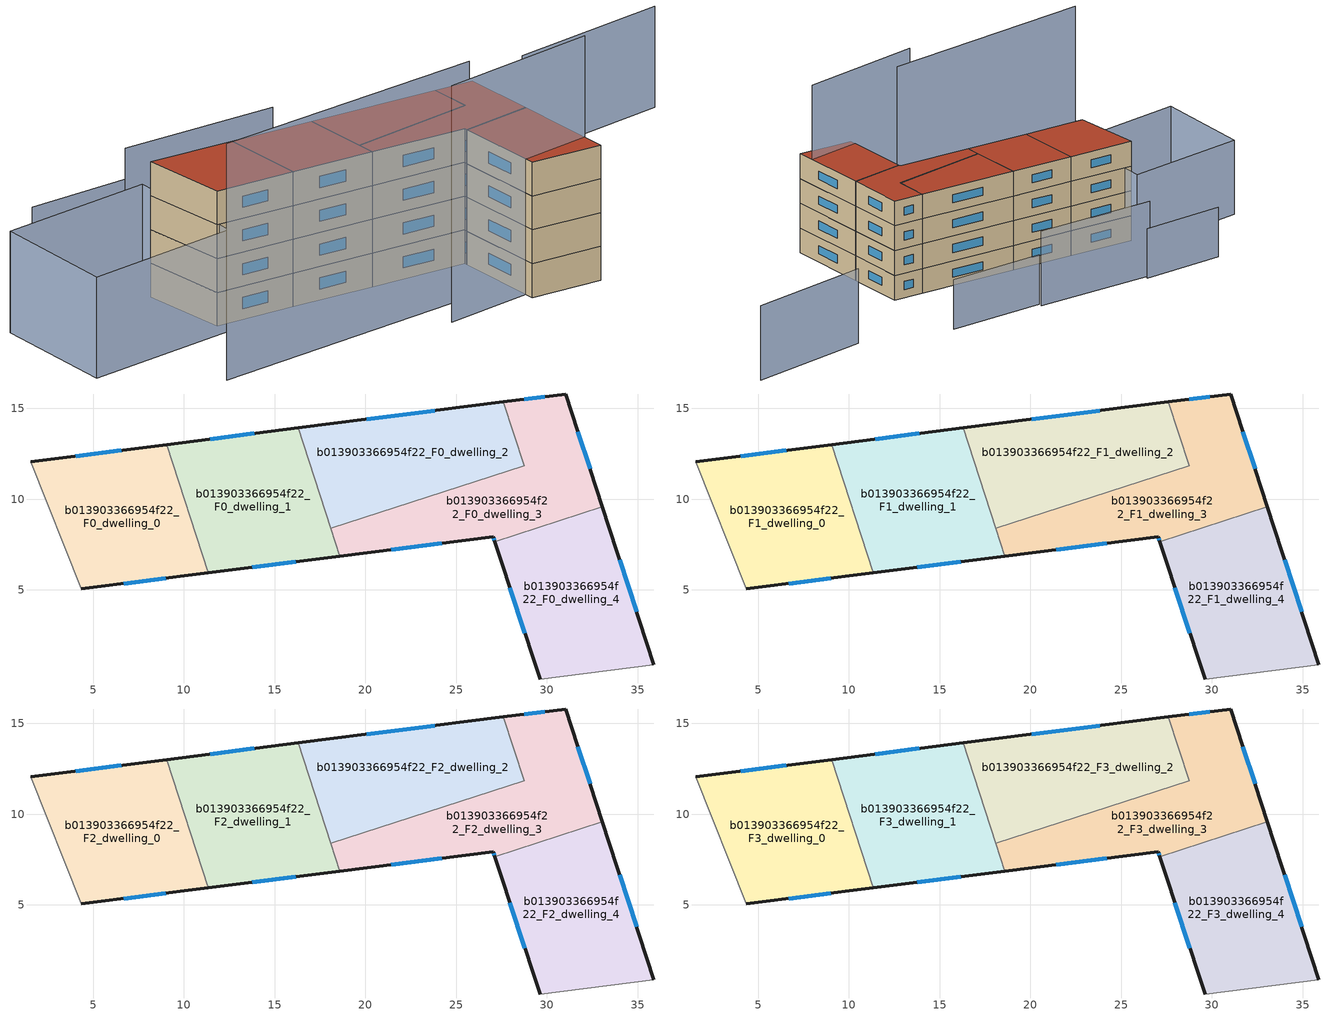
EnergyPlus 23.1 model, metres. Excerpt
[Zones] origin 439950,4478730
b013903366954f22_F0_dwelling_0
 floor ground (EU_floor_Construction): 9.04,13.01 11.34,5.94 4.34,5.05 1.54,12.06 z0
 wall outside (EU_wall_Construction): 4.34,5.05 11.34,5.94 / 9.04,13.01 1.54,12.06 z0:3
 wall to b013903366954f22_F0_dwelling_1 (EU_wall_Construction): 11.34,5.94 9.04,13.01 z0:3
 wall adiabatic (EU_wall_Construction): 1.54,12.06 4.34,5.05 z0:3
 window (EU_Window_Construction): 6.68,5.35 9,5.64 / 6.54,12.69 4.05,12.37 z1:2
b013903366954f22_F0_dwelling_1
 floor ground (EU_floor_Construction): 16.29,13.92 18.59,6.85 11.34,5.94 9.04,13.01 z0
 wall outside (EU_wall_Construction): 11.34,5.94 18.59,6.85 / 16.29,13.92 9.04,13.01 z0:3
 wall to b013903366954f22_F0_dwelling_2 (EU_wall_Construction): 18.09,8.38 16.29,13.92 z0:3
 wall to b013903366954f22_F0_dwelling_3 (EU_wall_Construction): 18.59,6.85 18.09,8.38 z0:3
 window (EU_Window_Construction): 13.76,6.24 16.17,6.55 / 13.87,13.62 11.46,13.31 z1:2
b013903366954f22_F0_dwelling_2
 floor ground (EU_floor_Construction): 27.61,15.36 28.75,11.85 18.09,8.38 16.29,13.92 z0
 wall outside (EU_wall_Construction): 27.61,15.36 16.29,13.92 z0:3
 wall to b013903366954f22_F0_dwelling_3 (EU_wall_Construction): 18.09,8.38 28.75,11.85 27.61,15.36 z0:3
 window (EU_Window_Construction): 23.83,14.88 20.07,14.4 z1:2
b013903366954f22_F0_dwelling_3
 floor ground (EU_floor_Construction): 31.04,15.79 33.07,9.59 27.13,7.66 27.04,7.92 18.59,6.85 18.09,8.38 28.75,11.85 27.61,15.36 z0
 wall outside (EU_wall_Construction): 33.07,9.59 31.04,15.79 27.61,15.36 / 18.59,6.85 27.04,7.92 27.13,7.66 z0:3
 wall to b013903366954f22_F0_dwelling_4 (EU_wall_Construction): 27.13,7.66 33.07,9.59 z0:3
 window (EU_Window_Construction): 29.89,15.65 28.76,15.51 / 32.39,11.66 31.72,13.72 / 27.07,7.83 27.1,7.75 / 21.41,7.21 24.22,7.57 z1:2
b013903366954f22_F0_dwelling_4
 floor ground (EU_floor_Construction): 33.07,9.59 35.91,0.87 29.63,0.09 27.13,7.66 z0
 wall outside (EU_wall_Construction): 27.13,7.66 29.63,0.09 / 35.91,0.87 33.07,9.59 z0:3
 wall adiabatic (EU_wall_Construction): 29.63,0.09 35.91,0.87 z0:3
 window (EU_Window_Construction): 27.97,5.13 28.79,2.62 / 34.96,3.78 34.02,6.67 z1:2
b013903366954f22_F1_dwelling_0
 floor to b013903366954f22_F0_dwelling_0 (EU_floor_Construction): 9.04,13.01 11.34,5.94 4.34,5.05 1.54,12.06 z3
 wall outside (EU_wall_Construction): 4.34,5.05 11.34,5.94 / 9.04,13.01 1.54,12.06 z3:6
 wall to b013903366954f22_F1_dwelling_1 (EU_wall_Construction): 11.34,5.94 9.04,13.01 z3:6
 wall adiabatic (EU_wall_Construction): 1.54,12.06 4.34,5.05 z3:6
 window (EU_Window_Construction): 6.68,5.35 9,5.64 / 6.54,12.69 4.05,12.37 z4:5
b013903366954f22_F1_dwelling_1
 floor to b013903366954f22_F0_dwelling_1 (EU_floor_Construction): 16.29,13.92 18.59,6.85 11.34,5.94 9.04,13.01 z3
 wall outside (EU_wall_Construction): 11.34,5.94 18.59,6.85 / 16.29,13.92 9.04,13.01 z3:6
 wall to b013903366954f22_F1_dwelling_2 (EU_wall_Construction): 18.09,8.38 16.29,13.92 z3:6
 wall to b013903366954f22_F1_dwelling_3 (EU_wall_Construction): 18.59,6.85 18.09,8.38 z3:6
 window (EU_Window_Construction): 13.76,6.24 16.17,6.55 / 13.87,13.62 11.46,13.31 z4:5
b013903366954f22_F1_dwelling_2
 floor to b013903366954f22_F0_dwelling_2 (EU_floor_Construction): 27.61,15.36 28.75,11.85 18.09,8.38 16.29,13.92 z3
 wall outside (EU_wall_Construction): 27.61,15.36 16.29,13.92 z3:6
 wall to b013903366954f22_F1_dwelling_3 (EU_wall_Construction): 18.09,8.38 28.75,11.85 27.61,15.36 z3:6
 window (EU_Window_Construction): 23.83,14.88 20.07,14.4 z4:5
b013903366954f22_F1_dwelling_3
 floor to b013903366954f22_F0_dwelling_3 (EU_floor_Construction): 31.04,15.79 33.07,9.59 27.13,7.66 27.04,7.92 18.59,6.85 18.09,8.38 28.75,11.85 27.61,15.36 z3
 wall outside (EU_wall_Construction): 33.07,9.59 31.04,15.79 27.61,15.36 / 18.59,6.85 27.04,7.92 27.13,7.66 z3:6
 wall to b013903366954f22_F1_dwelling_4 (EU_wall_Construction): 27.13,7.66 33.07,9.59 z3:6
 window (EU_Window_Construction): 29.89,15.65 28.76,15.51 / 32.39,11.66 31.72,13.72 / 27.07,7.83 27.1,7.75 / 21.41,7.21 24.22,7.57 z4:5
b013903366954f22_F1_dwelling_4
 floor to b013903366954f22_F0_dwelling_4 (EU_floor_Construction): 33.07,9.59 35.91,0.87 29.63,0.09 27.13,7.66 z3
 wall outside (EU_wall_Construction): 27.13,7.66 29.63,0.09 / 35.91,0.87 33.07,9.59 z3:6
 wall adiabatic (EU_wall_Construction): 29.63,0.09 35.91,0.87 z3:6
 window (EU_Window_Construction): 27.97,5.13 28.79,2.62 / 34.96,3.78 34.02,6.67 z4:5
b013903366954f22_F2_dwelling_0
 floor to b013903366954f22_F1_dwelling_0 (EU_floor_Construction): 9.04,13.01 11.34,5.94 4.34,5.05 1.54,12.06 z6
 wall outside (EU_wall_Construction): 4.34,5.05 11.34,5.94 / 9.04,13.01 1.54,12.06 z6:9
 wall to b013903366954f22_F2_dwelling_1 (EU_wall_Construction): 11.34,5.94 9.04,13.01 z6:9
 wall adiabatic (EU_wall_Construction): 1.54,12.06 4.34,5.05 z6:9
 window (EU_Window_Construction): 6.68,5.35 9,5.64 / 6.54,12.69 4.05,12.37 z7:8
b013903366954f22_F2_dwelling_1
 floor to b013903366954f22_F1_dwelling_1 (EU_floor_Construction): 16.29,13.92 18.59,6.85 11.34,5.94 9.04,13.01 z6
 wall outside (EU_wall_Construction): 11.34,5.94 18.59,6.85 / 16.29,13.92 9.04,13.01 z6:9
 wall to b013903366954f22_F2_dwelling_2 (EU_wall_Construction): 18.09,8.38 16.29,13.92 z6:9
 wall to b013903366954f22_F2_dwelling_3 (EU_wall_Construction): 18.59,6.85 18.09,8.38 z6:9
 window (EU_Window_Construction): 13.76,6.24 16.17,6.55 / 13.87,13.62 11.46,13.31 z7:8
b013903366954f22_F2_dwelling_2
 floor to b013903366954f22_F1_dwelling_2 (EU_floor_Construction): 27.61,15.36 28.75,11.85 18.09,8.38 16.29,13.92 z6
 wall outside (EU_wall_Construction): 27.61,15.36 16.29,13.92 z6:9
 wall to b013903366954f22_F2_dwelling_3 (EU_wall_Construction): 18.09,8.38 28.75,11.85 27.61,15.36 z6:9
 window (EU_Window_Construction): 23.83,14.88 20.07,14.4 z7:8
b013903366954f22_F2_dwelling_3
 floor to b013903366954f22_F1_dwelling_3 (EU_floor_Construction): 31.04,15.79 33.07,9.59 27.13,7.66 27.04,7.92 18.59,6.85 18.09,8.38 28.75,11.85 27.61,15.36 z6
 wall outside (EU_wall_Construction): 33.07,9.59 31.04,15.79 27.61,15.36 / 18.59,6.85 27.04,7.92 27.13,7.66 z6:9
 wall to b013903366954f22_F2_dwelling_4 (EU_wall_Construction): 27.13,7.66 33.07,9.59 z6:9
 window (EU_Window_Construction): 29.89,15.65 28.76,15.51 / 32.39,11.66 31.72,13.72 / 27.07,7.83 27.1,7.75 / 21.41,7.21 24.22,7.57 z7:8
b013903366954f22_F2_dwelling_4
 floor to b013903366954f22_F1_dwelling_4 (EU_floor_Construction): 33.07,9.59 35.91,0.87 29.63,0.09 27.13,7.66 z6
 wall outside (EU_wall_Construction): 27.13,7.66 29.63,0.09 / 35.91,0.87 33.07,9.59 z6:9
 wall adiabatic (EU_wall_Construction): 29.63,0.09 35.91,0.87 z6:9
 window (EU_Window_Construction): 27.97,5.13 28.79,2.62 / 34.96,3.78 34.02,6.67 z7:8
b013903366954f22_F3_dwelling_0
 floor to b013903366954f22_F2_dwelling_0 (EU_floor_Construction): 9.04,13.01 11.34,5.94 4.34,5.05 1.54,12.06 z9
 wall outside (EU_wall_Construction): 4.34,5.05 11.34,5.94 / 9.04,13.01 1.54,12.06 z9:12
 wall to b013903366954f22_F3_dwelling_1 (EU_wall_Construction): 11.34,5.94 9.04,13.01 z9:12
 wall adiabatic (EU_wall_Construction): 1.54,12.06 4.34,5.05 z9:12
 window (EU_Window_Construction): 6.68,5.35 9,5.64 / 6.54,12.69 4.05,12.37 z10:11
 roof outside (EU_roof_Construction): 11.34,5.94 9.04,13.01 1.54,12.06 4.34,5.05 z12
b013903366954f22_F3_dwelling_1
 floor to b013903366954f22_F2_dwelling_1 (EU_floor_Construction): 16.29,13.92 18.59,6.85 11.34,5.94 9.04,13.01 z9
 wall outside (EU_wall_Construction): 11.34,5.94 18.59,6.85 / 16.29,13.92 9.04,13.01 z9:12
 wall to b013903366954f22_F3_dwelling_2 (EU_wall_Construction): 18.09,8.38 16.29,13.92 z9:12
 wall to b013903366954f22_F3_dwelling_3 (EU_wall_Construction): 18.59,6.85 18.09,8.38 z9:12
 window (EU_Window_Construction): 13.76,6.24 16.17,6.55 / 13.87,13.62 11.46,13.31 z10:11
 roof outside (EU_roof_Construction): 18.59,6.85 16.29,13.92 9.04,13.01 11.34,5.94 z12
b013903366954f22_F3_dwelling_2
 floor to b013903366954f22_F2_dwelling_2 (EU_floor_Construction): 27.61,15.36 28.75,11.85 18.09,8.38 16.29,13.92 z9
 wall outside (EU_wall_Construction): 27.61,15.36 16.29,13.92 z9:12
 wall to b013903366954f22_F3_dwelling_3 (EU_wall_Construction): 18.09,8.38 28.75,11.85 27.61,15.36 z9:12
 window (EU_Window_Construction): 23.83,14.88 20.07,14.4 z10:11
 roof outside (EU_roof_Construction): 28.75,11.85 27.61,15.36 16.29,13.92 18.09,8.38 z12
b013903366954f22_F3_dwelling_3
 floor to b013903366954f22_F2_dwelling_3 (EU_floor_Construction): 31.04,15.79 33.07,9.59 27.13,7.66 27.04,7.92 18.59,6.85 18.09,8.38 28.75,11.85 27.61,15.36 z9
 wall outside (EU_wall_Construction): 33.07,9.59 31.04,15.79 27.61,15.36 / 18.59,6.85 27.04,7.92 27.13,7.66 z9:12
 wall to b013903366954f22_F3_dwelling_4 (EU_wall_Construction): 27.13,7.66 33.07,9.59 z9:12
 window (EU_Window_Construction): 29.89,15.65 28.76,15.51 / 32.39,11.66 31.72,13.72 / 27.07,7.83 27.1,7.75 / 21.41,7.21 24.22,7.57 z10:11
 roof outside (EU_roof_Construction): 33.07,9.59 31.04,15.79 27.61,15.36 28.75,11.85 18.09,8.38 18.59,6.85 27.04,7.92 27.13,7.66 z12
b013903366954f22_F3_dwelling_4
 floor to b013903366954f22_F2_dwelling_4 (EU_floor_Construction): 33.07,9.59 35.91,0.87 29.63,0.09 27.13,7.66 z9
 wall outside (EU_wall_Construction): 27.13,7.66 29.63,0.09 / 35.91,0.87 33.07,9.59 z9:12
 wall adiabatic (EU_wall_Construction): 29.63,0.09 35.91,0.87 z9:12
 window (EU_Window_Construction): 27.97,5.13 28.79,2.62 / 34.96,3.78 34.02,6.67 z10:11
 roof outside (EU_roof_Construction): 35.91,0.87 33.07,9.59 27.13,7.66 29.63,0.09 z12
shading: 1.22,-4.35 24.96,2.07 / 21.91,-1.61 35.3,2.74 z0:21; 16.91,23.26 3.07,20.92 / 52.26,28.45 38.92,24.15 / 4.84,3.86 -8.25,-0.02 / -8.25,-0.02 -11.35,10.42 / -11.35,10.42 1.74,14.3 / 1.74,14.3 4.84,3.86 z0:9; 27.96,24.94 16.98,22.84 / 3.58,21.45 -5.61,19.49 z0:6
[Building]
EU S2 Campaign: North Axis=0; Terrain=City; Solar Distribution=FullExterior
[Site:Location]
Madrid: Latitude=40.5; Longitude=-3.5; Time Zone=1; Elevation=609
[SizingPeriod:WeatherFileDays]
AnnualSizingPeriod: Begin Month=1; Begin Day of Month=1; End Month=12; End Day of Month=31; Day of Week for Start Day=Monday; Use Weather File Daylight Saving Period=No; Use Weather File Rain and Snow Indicators=No
[MATERIAL]
EU_InternalMass_Material: Roughness=MediumRough; Thickness=0.1; Conductivity=1; Density=1800; Specific Heat=900; Thermal Absorptance=0.9; Solar Absorptance=0.7; Visible Absorptance=0.7
[MATERIAL:NOMASS] Roughness=MediumRough; Thermal Absorptance=0.9; Solar Absorptance=0.7; Visible Absorptance=0.7
Name | Thermal Resistance
EU_wall_NoMass | 0.459673
EU_roof_NoMass | 0.495815
EU_floor_NoMass | 0.788942
[WINDOWMATERIAL:SIMPLEGLAZINGSYSTEM]
EU_Window_SimpleGlazing: UFactor=4.26103; Solar Heat Gain Coefficient=0.85; Visible Transmittance=0.85
[CONSTRUCTION]
EU_wall_Construction: EU_wall_NoMass
EU_roof_Construction: EU_roof_NoMass
EU_floor_Construction: EU_floor_NoMass
EU_InternalMass_Construction: EU_InternalMass_Material
EU_Window_Construction: EU_Window_SimpleGlazing
[ZONE] Type=1; Multiplier=1; Ceiling Height=autocalculate; Floor Area=autocalculate; Part of Total Floor Area=Yes
Name | Volume
b013903366954f22_F0_dwelling_0; b013903366954f22_F1_dwelling_0; b013903366954f22_F2_dwelling_0; b013903366954f22_F3_dwelling_0; b013903366954f22_F0_dwelling_3; b013903366954f22_F1_dwelling_3; b013903366954f22_F2_dwelling_3; b013903366954f22_F3_dwelling_3 | 160.064
b013903366954f22_F0_dwelling_1; b013903366954f22_F1_dwelling_1; b013903366954f22_F2_dwelling_1; b013903366954f22_F3_dwelling_1; b013903366954f22_F0_dwelling_4; b013903366954f22_F1_dwelling_4; b013903366954f22_F2_dwelling_4; b013903366954f22_F3_dwelling_4 | 160.063
b013903366954f22_F0_dwelling_2; b013903366954f22_F1_dwelling_2; b013903366954f22_F2_dwelling_2; b013903366954f22_F3_dwelling_2 | 160.035
[INTERNALMASS] Construction=EU_InternalMass_Construction
Name | Zone or ZoneList | Surface Area
b013903366954f22_F0_dwelling_0_EU_InternalMass | b013903366954f22_F0_dwelling_0 | 53.3548
b013903366954f22_F0_dwelling_1_EU_InternalMass | b013903366954f22_F0_dwelling_1 | 53.3542
b013903366954f22_F0_dwelling_2_EU_InternalMass | b013903366954f22_F0_dwelling_2 | 53.3503
b013903366954f22_F0_dwelling_3_EU_InternalMass | b013903366954f22_F0_dwelling_3 | 53.3557
b013903366954f22_F0_dwelling_4_EU_InternalMass | b013903366954f22_F0_dwelling_4 | 53.3546
b013903366954f22_F1_dwelling_0_EU_InternalMass | b013903366954f22_F1_dwelling_0 | 53.3548
b013903366954f22_F1_dwelling_1_EU_InternalMass | b013903366954f22_F1_dwelling_1 | 53.3542
b013903366954f22_F1_dwelling_2_EU_InternalMass | b013903366954f22_F1_dwelling_2 | 53.3503
b013903366954f22_F1_dwelling_3_EU_InternalMass | b013903366954f22_F1_dwelling_3 | 53.3557
b013903366954f22_F1_dwelling_4_EU_InternalMass | b013903366954f22_F1_dwelling_4 | 53.3546
b013903366954f22_F2_dwelling_0_EU_InternalMass | b013903366954f22_F2_dwelling_0 | 53.3548
b013903366954f22_F2_dwelling_1_EU_InternalMass | b013903366954f22_F2_dwelling_1 | 53.3542
b013903366954f22_F2_dwelling_2_EU_InternalMass | b013903366954f22_F2_dwelling_2 | 53.3503
b013903366954f22_F2_dwelling_3_EU_InternalMass | b013903366954f22_F2_dwelling_3 | 53.3557
b013903366954f22_F2_dwelling_4_EU_InternalMass | b013903366954f22_F2_dwelling_4 | 53.3546
b013903366954f22_F3_dwelling_0_EU_InternalMass | b013903366954f22_F3_dwelling_0 | 53.3548
b013903366954f22_F3_dwelling_1_EU_InternalMass | b013903366954f22_F3_dwelling_1 | 53.3542
b013903366954f22_F3_dwelling_2_EU_InternalMass | b013903366954f22_F3_dwelling_2 | 53.3503
b013903366954f22_F3_dwelling_3_EU_InternalMass | b013903366954f22_F3_dwelling_3 | 53.3557
b013903366954f22_F3_dwelling_4_EU_InternalMass | b013903366954f22_F3_dwelling_4 | 53.3546
[OTHEREQUIPMENT] Fuel Type=Electricity; Design Level Calculation Method=Watts/Area; Power per Zone Floor Area=1; Fraction Latent=0; Fraction Radiant=0; Fraction Lost=0; Carbon Dioxide Generation Rate=0; EndUse Subcategory=EU_Step8_InternalGains
Name | Zone or ZoneList or Space or SpaceList | Schedule
EU_Step8_InternalGain_b013903366954f22_F0_dwelling_0_f000 | b013903366954f22_F0_dwelling_0 | EU_Step8_GainSchedule_b013903366954f22_F0_dwelling_0_f000
EU_Step8_InternalGain_b013903366954f22_F0_dwelling_1_f000 | b013903366954f22_F0_dwelling_1 | EU_Step8_GainSchedule_b013903366954f22_F0_dwelling_1_f000
EU_Step8_InternalGain_b013903366954f22_F0_dwelling_2_f000 | b013903366954f22_F0_dwelling_2 | EU_Step8_GainSchedule_b013903366954f22_F0_dwelling_2_f000
EU_Step8_InternalGain_b013903366954f22_F0_dwelling_3_f000 | b013903366954f22_F0_dwelling_3 | EU_Step8_GainSchedule_b013903366954f22_F0_dwelling_3_f000
EU_Step8_InternalGain_b013903366954f22_F0_dwelling_4_f000 | b013903366954f22_F0_dwelling_4 | EU_Step8_GainSchedule_b013903366954f22_F0_dwelling_4_f000
EU_Step8_InternalGain_b013903366954f22_F1_dwelling_0_f000 | b013903366954f22_F1_dwelling_0 | EU_Step8_GainSchedule_b013903366954f22_F1_dwelling_0_f000
EU_Step8_InternalGain_b013903366954f22_F1_dwelling_1_f000 | b013903366954f22_F1_dwelling_1 | EU_Step8_GainSchedule_b013903366954f22_F1_dwelling_1_f000
EU_Step8_InternalGain_b013903366954f22_F1_dwelling_2_f000 | b013903366954f22_F1_dwelling_2 | EU_Step8_GainSchedule_b013903366954f22_F1_dwelling_2_f000
EU_Step8_InternalGain_b013903366954f22_F1_dwelling_3_f000 | b013903366954f22_F1_dwelling_3 | EU_Step8_GainSchedule_b013903366954f22_F1_dwelling_3_f000
EU_Step8_InternalGain_b013903366954f22_F1_dwelling_4_f000 | b013903366954f22_F1_dwelling_4 | EU_Step8_GainSchedule_b013903366954f22_F1_dwelling_4_f000
EU_Step8_InternalGain_b013903366954f22_F2_dwelling_0_f000 | b013903366954f22_F2_dwelling_0 | EU_Step8_GainSchedule_b013903366954f22_F2_dwelling_0_f000
EU_Step8_InternalGain_b013903366954f22_F2_dwelling_1_f000 | b013903366954f22_F2_dwelling_1 | EU_Step8_GainSchedule_b013903366954f22_F2_dwelling_1_f000
EU_Step8_InternalGain_b013903366954f22_F2_dwelling_2_f000 | b013903366954f22_F2_dwelling_2 | EU_Step8_GainSchedule_b013903366954f22_F2_dwelling_2_f000
EU_Step8_InternalGain_b013903366954f22_F2_dwelling_3_f000 | b013903366954f22_F2_dwelling_3 | EU_Step8_GainSchedule_b013903366954f22_F2_dwelling_3_f000
EU_Step8_InternalGain_b013903366954f22_F2_dwelling_4_f000 | b013903366954f22_F2_dwelling_4 | EU_Step8_GainSchedule_b013903366954f22_F2_dwelling_4_f000
EU_Step8_InternalGain_b013903366954f22_F3_dwelling_0_f000 | b013903366954f22_F3_dwelling_0 | EU_Step8_GainSchedule_b013903366954f22_F3_dwelling_0_f000
EU_Step8_InternalGain_b013903366954f22_F3_dwelling_1_f000 | b013903366954f22_F3_dwelling_1 | EU_Step8_GainSchedule_b013903366954f22_F3_dwelling_1_f000
EU_Step8_InternalGain_b013903366954f22_F3_dwelling_2_f000 | b013903366954f22_F3_dwelling_2 | EU_Step8_GainSchedule_b013903366954f22_F3_dwelling_2_f000
EU_Step8_InternalGain_b013903366954f22_F3_dwelling_3_f000 | b013903366954f22_F3_dwelling_3 | EU_Step8_GainSchedule_b013903366954f22_F3_dwelling_3_f000
EU_Step8_InternalGain_b013903366954f22_F3_dwelling_4_f000 | b013903366954f22_F3_dwelling_4 | EU_Step8_GainSchedule_b013903366954f22_F3_dwelling_4_f000
[ZONEVENTILATION:DESIGNFLOWRATE] Schedule=EU_AlwaysOn; Design Flow Rate Calculation Method=AirChanges/Hour; Air Changes per Hour=0.719161; Ventilation Type=Natural; Fan Pressure Rise=0; Fan Total Efficiency=1; Constant Term Coefficient=1; Temperature Term Coefficient=0; Velocity Term Coefficient=0; Velocity Squared Term Coefficient=0; Minimum Indoor Temperature=-100; Maximum Indoor Temperature=100; Delta Temperature=-100; Minimum Outdoor Temperature=-100; Maximum Outdoor Temperature=100; Maximum Wind Speed=40
Name | Zone or ZoneList or Space or SpaceList
EU_ConstantAir_b013903366954f22_F0_dwelling_0 | b013903366954f22_F0_dwelling_0
EU_ConstantAir_b013903366954f22_F0_dwelling_1 | b013903366954f22_F0_dwelling_1
EU_ConstantAir_b013903366954f22_F0_dwelling_2 | b013903366954f22_F0_dwelling_2
EU_ConstantAir_b013903366954f22_F0_dwelling_3 | b013903366954f22_F0_dwelling_3
EU_ConstantAir_b013903366954f22_F0_dwelling_4 | b013903366954f22_F0_dwelling_4
EU_ConstantAir_b013903366954f22_F1_dwelling_0 | b013903366954f22_F1_dwelling_0
EU_ConstantAir_b013903366954f22_F1_dwelling_1 | b013903366954f22_F1_dwelling_1
EU_ConstantAir_b013903366954f22_F1_dwelling_2 | b013903366954f22_F1_dwelling_2
EU_ConstantAir_b013903366954f22_F1_dwelling_3 | b013903366954f22_F1_dwelling_3
EU_ConstantAir_b013903366954f22_F1_dwelling_4 | b013903366954f22_F1_dwelling_4
EU_ConstantAir_b013903366954f22_F2_dwelling_0 | b013903366954f22_F2_dwelling_0
EU_ConstantAir_b013903366954f22_F2_dwelling_1 | b013903366954f22_F2_dwelling_1
EU_ConstantAir_b013903366954f22_F2_dwelling_2 | b013903366954f22_F2_dwelling_2
EU_ConstantAir_b013903366954f22_F2_dwelling_3 | b013903366954f22_F2_dwelling_3
EU_ConstantAir_b013903366954f22_F2_dwelling_4 | b013903366954f22_F2_dwelling_4
EU_ConstantAir_b013903366954f22_F3_dwelling_0 | b013903366954f22_F3_dwelling_0
EU_ConstantAir_b013903366954f22_F3_dwelling_1 | b013903366954f22_F3_dwelling_1
EU_ConstantAir_b013903366954f22_F3_dwelling_2 | b013903366954f22_F3_dwelling_2
EU_ConstantAir_b013903366954f22_F3_dwelling_3 | b013903366954f22_F3_dwelling_3
EU_ConstantAir_b013903366954f22_F3_dwelling_4 | b013903366954f22_F3_dwelling_4
[HVACTEMPLATE:THERMOSTAT] Constant Heating Setpoint=20; Constant Cooling Setpoint=50
EU_HeatOnly_b013903366954f22_F0_dwelling_0; EU_HeatOnly_b013903366954f22_F0_dwelling_1; EU_HeatOnly_b013903366954f22_F0_dwelling_2; EU_HeatOnly_b013903366954f22_F0_dwelling_3; EU_HeatOnly_b013903366954f22_F0_dwelling_4; EU_HeatOnly_b013903366954f22_F1_dwelling_0; EU_HeatOnly_b013903366954f22_F1_dwelling_1; EU_HeatOnly_b013903366954f22_F1_dwelling_2; EU_HeatOnly_b013903366954f22_F1_dwelling_3; EU_HeatOnly_b013903366954f22_F1_dwelling_4; EU_HeatOnly_b013903366954f22_F2_dwelling_0; EU_HeatOnly_b013903366954f22_F2_dwelling_1; EU_HeatOnly_b013903366954f22_F2_dwelling_2; EU_HeatOnly_b013903366954f22_F2_dwelling_3; EU_HeatOnly_b013903366954f22_F2_dwelling_4; EU_HeatOnly_b013903366954f22_F3_dwelling_0; EU_HeatOnly_b013903366954f22_F3_dwelling_1; EU_HeatOnly_b013903366954f22_F3_dwelling_2; EU_HeatOnly_b013903366954f22_F3_dwelling_3; EU_HeatOnly_b013903366954f22_F3_dwelling_4
[HVACTEMPLATE:ZONE:IDEALLOADSAIRSYSTEM] System Availability Schedule=EU_AlwaysOn; Maximum Heating Supply Air Temperature=50; Minimum Cooling Supply Air Temperature=13; Maximum Heating Supply Air Humidity Ratio=0.0156; Minimum Cooling Supply Air Humidity Ratio=0.0077; Heating Limit=NoLimit; Cooling Limit=NoLimit; Heating Availability Schedule=EU_AlwaysOn; Cooling Availability Schedule=EU_CoolingOff; Dehumidification Control Type=ConstantSensibleHeatRatio; Cooling Sensible Heat Ratio=0.7; Dehumidification Setpoint=60; Humidification Control Type=None; Humidification Setpoint=30; Outdoor Air Method=None; Outdoor Air Flow Rate per Person=0.00944; Outdoor Air Flow Rate per Zone Floor Area=0; Outdoor Air Flow Rate per Zone=0; Demand Controlled Ventilation Type=None; Outdoor Air Economizer Type=NoEconomizer; Heat Recovery Type=None; Sensible Heat Recovery Effectiveness=0.7; Latent Heat Recovery Effectiveness=0.65
Name | Template Thermostat
b013903366954f22_F0_dwelling_0 | EU_HeatOnly_b013903366954f22_F0_dwelling_0
b013903366954f22_F0_dwelling_1 | EU_HeatOnly_b013903366954f22_F0_dwelling_1
b013903366954f22_F0_dwelling_2 | EU_HeatOnly_b013903366954f22_F0_dwelling_2
b013903366954f22_F0_dwelling_3 | EU_HeatOnly_b013903366954f22_F0_dwelling_3
b013903366954f22_F0_dwelling_4 | EU_HeatOnly_b013903366954f22_F0_dwelling_4
b013903366954f22_F1_dwelling_0 | EU_HeatOnly_b013903366954f22_F1_dwelling_0
b013903366954f22_F1_dwelling_1 | EU_HeatOnly_b013903366954f22_F1_dwelling_1
b013903366954f22_F1_dwelling_2 | EU_HeatOnly_b013903366954f22_F1_dwelling_2
b013903366954f22_F1_dwelling_3 | EU_HeatOnly_b013903366954f22_F1_dwelling_3
b013903366954f22_F1_dwelling_4 | EU_HeatOnly_b013903366954f22_F1_dwelling_4
b013903366954f22_F2_dwelling_0 | EU_HeatOnly_b013903366954f22_F2_dwelling_0
b013903366954f22_F2_dwelling_1 | EU_HeatOnly_b013903366954f22_F2_dwelling_1
b013903366954f22_F2_dwelling_2 | EU_HeatOnly_b013903366954f22_F2_dwelling_2
b013903366954f22_F2_dwelling_3 | EU_HeatOnly_b013903366954f22_F2_dwelling_3
b013903366954f22_F2_dwelling_4 | EU_HeatOnly_b013903366954f22_F2_dwelling_4
b013903366954f22_F3_dwelling_0 | EU_HeatOnly_b013903366954f22_F3_dwelling_0
b013903366954f22_F3_dwelling_1 | EU_HeatOnly_b013903366954f22_F3_dwelling_1
b013903366954f22_F3_dwelling_2 | EU_HeatOnly_b013903366954f22_F3_dwelling_2
b013903366954f22_F3_dwelling_3 | EU_HeatOnly_b013903366954f22_F3_dwelling_3
b013903366954f22_F3_dwelling_4 | EU_HeatOnly_b013903366954f22_F3_dwelling_4
[SIZING:ZONE] Zone Cooling Design Supply Air Temperature Input Method=SupplyAirTemperature; Zone Cooling Design Supply Air Temperature=13; Zone Heating Design Supply Air Temperature Input Method=SupplyAirTemperature; Zone Heating Design Supply Air Temperature=50; Zone Cooling Design Supply Air Humidity Ratio=0.008; Zone Heating Design Supply Air Humidity Ratio=0.008; Cooling Design Air Flow Method=DesignDay; Cooling Design Air Flow Rate=0; Cooling Minimum Air Flow per Zone Floor Area=0.000762; Cooling Minimum Air Flow=0; Cooling Minimum Air Flow Fraction=0.2; Heating Design Air Flow Method=DesignDay; Heating Design Air Flow Rate=0; Heating Maximum Air Flow per Zone Floor Area=0.002032; Heating Maximum Air Flow=0.141576; Heating Maximum Air Flow Fraction=0.3; Account for Dedicated Outdoor Air System=No; Dedicated Outdoor Air System Control Strategy=NeutralSupplyAir; Dedicated Outdoor Air Low Setpoint Temperature for Design=autosize; Dedicated Outdoor Air High Setpoint Temperature for Design=autosize; Zone Load Sizing Method=Sensible Load Only No Latent Load; Zone Latent Cooling Design Supply Air Humidity Ratio Input Method=HumidityRatioDifference; Zone Cooling Design Supply Air Humidity Ratio Difference=0.005; Zone Latent Heating Design Supply Air Humidity Ratio Input Method=HumidityRatioDifference; Zone Humidification Design Supply Air Humidity Ratio Difference=0.005
b013903366954f22_F0_dwelling_0; b013903366954f22_F0_dwelling_1; b013903366954f22_F0_dwelling_2; b013903366954f22_F0_dwelling_3; b013903366954f22_F0_dwelling_4; b013903366954f22_F1_dwelling_0; b013903366954f22_F1_dwelling_1; b013903366954f22_F1_dwelling_2; b013903366954f22_F1_dwelling_3; b013903366954f22_F1_dwelling_4; b013903366954f22_F2_dwelling_0; b013903366954f22_F2_dwelling_1; b013903366954f22_F2_dwelling_2; b013903366954f22_F2_dwelling_3; b013903366954f22_F2_dwelling_4; b013903366954f22_F3_dwelling_0; b013903366954f22_F3_dwelling_1; b013903366954f22_F3_dwelling_2; b013903366954f22_F3_dwelling_3; b013903366954f22_F3_dwelling_4
[SCHEDULE:CONSTANT]
Name | Hourly Value
EU_AlwaysOn | 1
EU_CoolingOff | 0
[SCHEDULE:FILE] Column Number=1; Rows to Skip at Top=0; Number of Hours of Data=8760; Column Separator=Comma; Interpolate to Timestep=No; Minutes per Item=60; Adjust Schedule for Daylight Savings=Yes
Name | File
EU_Step8_GainSchedule_b013903366954f22_F0_dwelling_0_f000 | ../../schedules/b013903366954f22/b013903366954f22_F0_dwelling_0_f000_gain.csv
EU_Step8_GainSchedule_b013903366954f22_F0_dwelling_1_f000 | ../../schedules/b013903366954f22/b013903366954f22_F0_dwelling_1_f000_gain.csv
EU_Step8_GainSchedule_b013903366954f22_F0_dwelling_2_f000 | ../../schedules/b013903366954f22/b013903366954f22_F0_dwelling_2_f000_gain.csv
EU_Step8_GainSchedule_b013903366954f22_F0_dwelling_3_f000 | ../../schedules/b013903366954f22/b013903366954f22_F0_dwelling_3_f000_gain.csv
EU_Step8_GainSchedule_b013903366954f22_F0_dwelling_4_f000 | ../../schedules/b013903366954f22/b013903366954f22_F0_dwelling_4_f000_gain.csv
EU_Step8_GainSchedule_b013903366954f22_F1_dwelling_0_f000 | ../../schedules/b013903366954f22/b013903366954f22_F1_dwelling_0_f000_gain.csv
EU_Step8_GainSchedule_b013903366954f22_F1_dwelling_1_f000 | ../../schedules/b013903366954f22/b013903366954f22_F1_dwelling_1_f000_gain.csv
EU_Step8_GainSchedule_b013903366954f22_F1_dwelling_2_f000 | ../../schedules/b013903366954f22/b013903366954f22_F1_dwelling_2_f000_gain.csv
EU_Step8_GainSchedule_b013903366954f22_F1_dwelling_3_f000 | ../../schedules/b013903366954f22/b013903366954f22_F1_dwelling_3_f000_gain.csv
EU_Step8_GainSchedule_b013903366954f22_F1_dwelling_4_f000 | ../../schedules/b013903366954f22/b013903366954f22_F1_dwelling_4_f000_gain.csv
EU_Step8_GainSchedule_b013903366954f22_F2_dwelling_0_f000 | ../../schedules/b013903366954f22/b013903366954f22_F2_dwelling_0_f000_gain.csv
EU_Step8_GainSchedule_b013903366954f22_F2_dwelling_1_f000 | ../../schedules/b013903366954f22/b013903366954f22_F2_dwelling_1_f000_gain.csv
EU_Step8_GainSchedule_b013903366954f22_F2_dwelling_2_f000 | ../../schedules/b013903366954f22/b013903366954f22_F2_dwelling_2_f000_gain.csv
EU_Step8_GainSchedule_b013903366954f22_F2_dwelling_3_f000 | ../../schedules/b013903366954f22/b013903366954f22_F2_dwelling_3_f000_gain.csv
EU_Step8_GainSchedule_b013903366954f22_F2_dwelling_4_f000 | ../../schedules/b013903366954f22/b013903366954f22_F2_dwelling_4_f000_gain.csv
EU_Step8_GainSchedule_b013903366954f22_F3_dwelling_0_f000 | ../../schedules/b013903366954f22/b013903366954f22_F3_dwelling_0_f000_gain.csv
EU_Step8_GainSchedule_b013903366954f22_F3_dwelling_1_f000 | ../../schedules/b013903366954f22/b013903366954f22_F3_dwelling_1_f000_gain.csv
EU_Step8_GainSchedule_b013903366954f22_F3_dwelling_2_f000 | ../../schedules/b013903366954f22/b013903366954f22_F3_dwelling_2_f000_gain.csv
EU_Step8_GainSchedule_b013903366954f22_F3_dwelling_3_f000 | ../../schedules/b013903366954f22/b013903366954f22_F3_dwelling_3_f000_gain.csv
EU_Step8_GainSchedule_b013903366954f22_F3_dwelling_4_f000 | ../../schedules/b013903366954f22/b013903366954f22_F3_dwelling_4_f000_gain.csv
